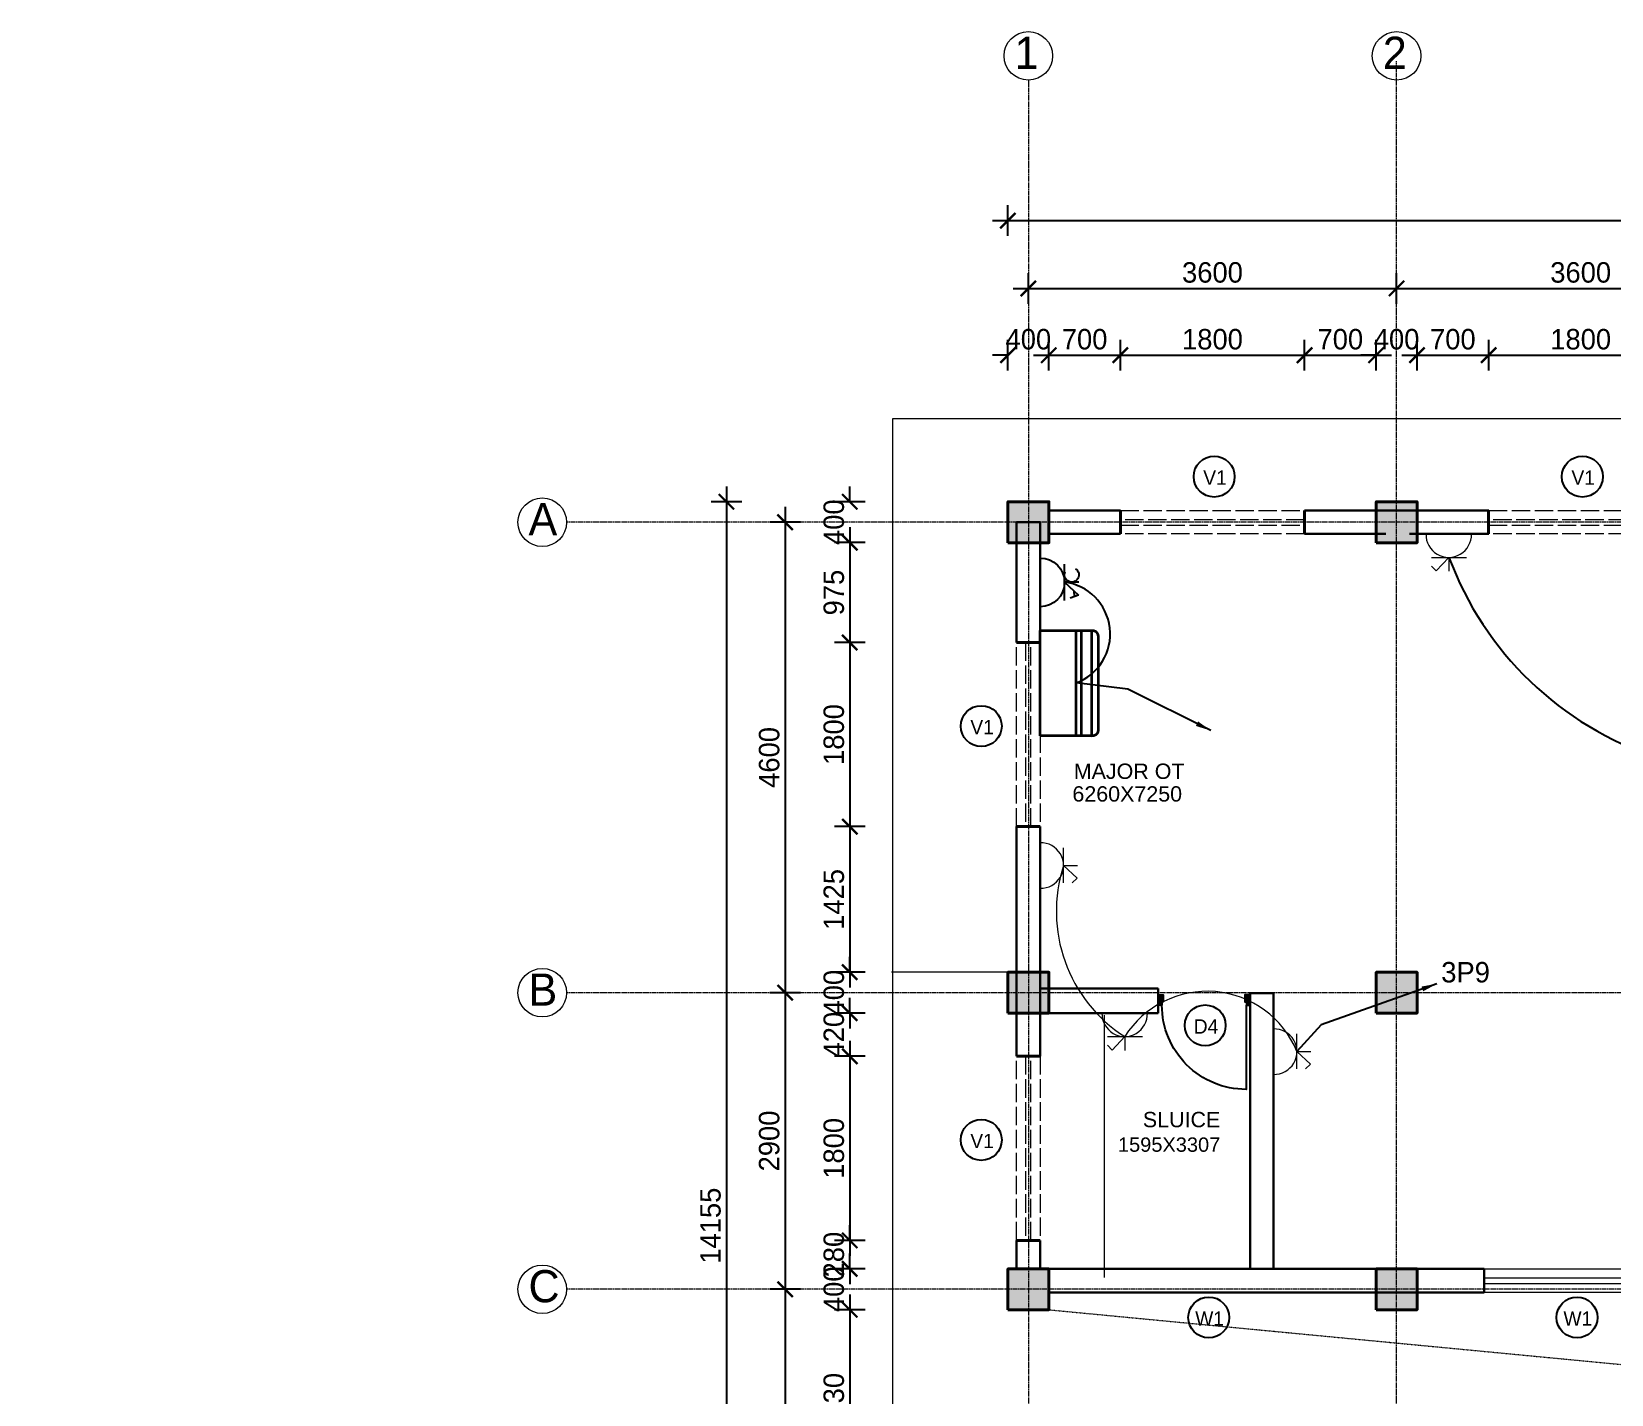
# Model space of a CAD drawing. Header units: inches. Extents: x -3071 to 2534411, y -17796 to 388172.
# Drawn here: x 1715705 to 1731150, y 304169 to 317494 of the extents above; entities that cross this region are included whole.
import ezdxf
from ezdxf.enums import TextEntityAlignment as Align

# ---------------------------------------------------------------- set-up
doc = ezdxf.new("R2010")
doc.units = ezdxf.units.IN
doc.header["$MEASUREMENT"] = 0
for name, pattern in [('ACAD_ISO08W100', [36, 24, -3, 6, -3]), ('DASHDOT2', [12.7, 6.35, -3.175, 0, -3.175]), ('DASHED', [0.75, 0.5, -0.25]), ('Hidden', [15, 12, -3])]:
    doc.linetypes.add(name, pattern=pattern)
for name, color, linetype, lineweight in [('001-Archi-Opening Tags', 14, 'Continuous', 25), ('002-Archi- Opening', 90, 'Continuous', 25), ('A .4 col', 5, 'Continuous', 40), ('A 0.13 dw', 3, 'Continuous', 13), ('A 0.13 fixed furniture', 10, 'Continuous', 13), ('A 0.13 IND DIM', 240, 'Continuous', 13), ('A 0.18 steps', 6, 'Continuous', 18), ('A 0.40 wall', 160, 'Continuous', 40), ('Ceilling suspended uits', 190, 'Continuous', 25), ('cen', 50, 'ACAD_ISO08W100', 5), ('dotted line', 1, 'DASHED', 9), ('Grid Tag', 6, 'Continuous', 20), ('p1 walls stone outline', 4, 'Continuous', 30), ('Power Sockets City supply', 141, 'Continuous', 13), ('section', 6, 'DASHDOT2', 20), ('text', 7, 'Continuous', 25), ('wall 0.4', 7, 'Continuous', 40)]:
    doc.layers.add(name, color=color, linetype=linetype, lineweight=lineweight)
doc.layers.add('Wires', color=1, linetype='Continuous')
doc.styles.add('AERIAL', font='arial.ttf', dxfattribs={"height": 10})
doc.styles.add('Archi 100', font='GOTHIC.TTF', dxfattribs={"height": 200})
doc.styles.add('CG', font='GOTHIC.TTF', dxfattribs={"height": 40})
doc.styles.get("Standard").update_dxf_attribs({"font": 'GOTHIC.TTF'})
doc.dimstyles.new('Archi 100', dxfattribs={"dimtxt": 200, "dimasz": 150, "dimexe": 150, "dimexo": 300, "dimgap": 50, "dimtad": 1, "dimdec": 0, "dimrnd": 5, "dimzin": 0, "dimdsep": 46, "dimtxsty": 'Archi 100', "dimblk": 'ARCHTICK', "dimcen": 0.09, "dimdle": 150, "dimclrd": 256, "dimclre": 256, "dimclrt": 256, "dimadec": 0, "dimazin": 0, "dimtfac": 1, "dimtdec": 0, "dimtix": 1, "dimtofl": 0, "dimtmove": 0, "dimatfit": 3, "dimfxl": 150, "dimfxlon": 1, "dimtolj": 1, "dimtzin": 0, "dimlwd": -1, "dimlwe": -1, "dimarcsym": 0})

# ---------------------------------------------------------------- blocks, each defined once
blk = doc.blocks.new('W2')
at = {"layer": 'A 0.13 dw'}
for points in [[(143910, 195589), (143910, 195359), (142110, 195359), (142110, 195589)], [(142110, 195446), (143910, 195446), (143910, 195496), (142110, 195496)]]:
    blk.add_lwpolyline(points, close=True, dxfattribs=at)
blk = doc.blocks.new('grid')
at = {"layer": 'Grid Tag', "linetype": 'Continuous', "ltscale": 30}
blk.add_circle((51, 48), 264, dxfattribs=at)
blk.add_attdef('GRID', (-143, -93), '', height=200)
blk = doc.blocks.new('*U659')
at = {"ltscale": 100}
for points in [[(5, 50), (5, -50), (55, -50), (55, 15), (40, 15), (40, 50)], [(895, 50), (895, -50), (845, -50), (845, 15), (860, 15), (860, 50)]]:
    blk.add_hatch(color=256, dxfattribs=at).paths.add_polyline_path(points)
blk.add_lwpolyline([(43, 50), (43, 864, -0.414214), (857, 50)], format="xyb", dxfattribs=at)
for points in [[(5, 50), (5, -50), (55, -50), (55, 15), (40, 15), (40, 50)], [(895, 50), (895, -50), (845, -50), (845, 15), (860, 15), (860, 50)]]:
    blk.add_lwpolyline(points, close=True)
blk = doc.blocks.new('window tag')
blk.add_circle((0, 0), 200)
at = {"style": 'Archi 100', "flags": 1}
for tag, p in [('WIDTH', (15, 174.5)), ('HEIGHT', (-4.5, -348.5))]:
    blk.add_attdef(tag, p, '', height=200, dxfattribs=at)
at = {"style": 'Archi 100'}
blk.add_attdef('SYMBOL', text='', height=200, dxfattribs=at).set_placement((8, -10.5), align=Align.MIDDLE_CENTER)
blk = doc.blocks.new('VENT 1800')
at = {"layer": 'A 0.13 dw', "linetype": 'Hidden', "ltscale": 15}
for p, q in [((165850, 199351), (167650, 199351)), ((167650, 199258), (165850, 199258)), ((165850, 199208), (167650, 199208)), ((167650, 199121), (165850, 199121))]:
    blk.add_line(p, q, dxfattribs=at)
at = {"layer": 'A 0.40 wall', "ltscale": 15}
for p, q in [((165850, 199121), (165850, 199351)), ((165850, 199258), (165850, 199208)), ((167650, 199351), (167650, 199121)), ((167650, 199208), (167650, 199258))]:
    blk.add_line(p, q, dxfattribs=at)
blk = doc.blocks.new('_ArchTick')
at = {"color": 0, "linetype": 'ByBlock', "const_width": 0.15}
blk.add_lwpolyline([(-0.5, -0.5), (0.5, 0.5)], dxfattribs=at)
blk = doc.blocks.new('*D1558')
at = {"transparency": 16777216}
for p, q in [((1725250, 314180), (1725250, 314480)), ((1725650, 314180), (1725650, 314480)), ((1725250, 314330), (1725100, 314330)), ((1725650, 314330), (1725800, 314330))]:
    blk.add_line(p, q, dxfattribs=at)
at = {"layer": 'Defpoints', "color": 0, "transparency": 16777216}
for p in [(1725650, 314330), (1725250, 312897), (1725650, 312897)]:
    blk.add_point(p, dxfattribs=at)
at = {"transparency": 16777216, "xscale": 150, "yscale": 150, "zscale": 150}
blk.add_blockref('_ArchTick', (1725250, 314330), dxfattribs=at)
at = {"transparency": 16777216, "xscale": 150, "yscale": 150, "zscale": 150, "rotation": 180}
blk.add_blockref('_ArchTick', (1725650, 314330), dxfattribs=at)
at = {"transparency": 16777216, "insert": (1725450, 314485), "char_height": 200, "attachment_point": 5, "style": 'Archi 100'}
blk.add_mtext('\\A1;400', dxfattribs=at)
blk = doc.blocks.new('*D1559')
at = {"transparency": 16777216}
for p, q in [((1725650, 314180), (1725650, 314480)), ((1726350, 314180), (1726350, 314480)), ((1725500, 314330), (1726500, 314330))]:
    blk.add_line(p, q, dxfattribs=at)
at = {"layer": 'Defpoints', "color": 0, "transparency": 16777216}
for p in [(1726350, 314330), (1725650, 312897), (1726350, 312812)]:
    blk.add_point(p, dxfattribs=at)
at = {"transparency": 16777216, "xscale": 150, "yscale": 150, "zscale": 150, "rotation": 180}
blk.add_blockref('_ArchTick', (1725650, 314330), dxfattribs=at)
at = {"transparency": 16777216, "xscale": 150, "yscale": 150, "zscale": 150}
blk.add_blockref('_ArchTick', (1726350, 314330), dxfattribs=at)
at = {"transparency": 16777216, "insert": (1726000, 314485), "char_height": 200, "attachment_point": 5, "style": 'Archi 100'}
blk.add_mtext('\\A1;700', dxfattribs=at)
blk = doc.blocks.new('*D1560')
at = {"transparency": 16777216}
for p, q in [((1726350, 314180), (1726350, 314480)), ((1728150, 314180), (1728150, 314480)), ((1726200, 314330), (1728300, 314330))]:
    blk.add_line(p, q, dxfattribs=at)
at = {"layer": 'Defpoints', "color": 0, "transparency": 16777216}
for p in [(1728150, 314330), (1726350, 312812), (1728150, 312812)]:
    blk.add_point(p, dxfattribs=at)
at = {"transparency": 16777216, "xscale": 150, "yscale": 150, "zscale": 150, "rotation": 180}
blk.add_blockref('_ArchTick', (1726350, 314330), dxfattribs=at)
at = {"transparency": 16777216, "xscale": 150, "yscale": 150, "zscale": 150}
blk.add_blockref('_ArchTick', (1728150, 314330), dxfattribs=at)
at = {"transparency": 16777216, "insert": (1727250, 314485), "char_height": 200, "attachment_point": 5, "style": 'Archi 100'}
blk.add_mtext('\\A1;1800', dxfattribs=at)
blk = doc.blocks.new('*D1561')
at = {"transparency": 16777216}
for p, q in [((1728150, 314180), (1728150, 314480)), ((1728850, 314180), (1728850, 314480)), ((1728000, 314330), (1729000, 314330))]:
    blk.add_line(p, q, dxfattribs=at)
at = {"layer": 'Defpoints', "color": 0, "transparency": 16777216}
for p in [(1728850, 314330), (1728150, 312812), (1728850, 312897)]:
    blk.add_point(p, dxfattribs=at)
at = {"transparency": 16777216, "xscale": 150, "yscale": 150, "zscale": 150, "rotation": 180}
blk.add_blockref('_ArchTick', (1728150, 314330), dxfattribs=at)
at = {"transparency": 16777216, "xscale": 150, "yscale": 150, "zscale": 150}
blk.add_blockref('_ArchTick', (1728850, 314330), dxfattribs=at)
at = {"transparency": 16777216, "insert": (1728500, 314485), "char_height": 200, "attachment_point": 5, "style": 'Archi 100'}
blk.add_mtext('\\A1;700', dxfattribs=at)
blk = doc.blocks.new('*D1562')
at = {"transparency": 16777216}
for p, q in [((1728850, 314180), (1728850, 314480)), ((1729250, 314180), (1729250, 314480)), ((1728850, 314330), (1728700, 314330)), ((1729250, 314330), (1729400, 314330))]:
    blk.add_line(p, q, dxfattribs=at)
at = {"layer": 'Defpoints', "color": 0, "transparency": 16777216}
for p in [(1729250, 314330), (1728850, 312897), (1729250, 312897)]:
    blk.add_point(p, dxfattribs=at)
at = {"transparency": 16777216, "xscale": 150, "yscale": 150, "zscale": 150}
blk.add_blockref('_ArchTick', (1728850, 314330), dxfattribs=at)
at = {"transparency": 16777216, "xscale": 150, "yscale": 150, "zscale": 150, "rotation": 180}
blk.add_blockref('_ArchTick', (1729250, 314330), dxfattribs=at)
at = {"transparency": 16777216, "insert": (1729050, 314485), "char_height": 200, "attachment_point": 5, "style": 'Archi 100'}
blk.add_mtext('\\A1;400', dxfattribs=at)
blk = doc.blocks.new('*D1563')
at = {"transparency": 16777216}
for p, q in [((1729250, 314180), (1729250, 314480)), ((1729951, 314180), (1729951, 314480)), ((1729100, 314330), (1730101, 314330))]:
    blk.add_line(p, q, dxfattribs=at)
at = {"layer": 'Defpoints', "color": 0, "transparency": 16777216}
for p in [(1729951, 314330), (1729250, 312897), (1729951, 312812)]:
    blk.add_point(p, dxfattribs=at)
at = {"transparency": 16777216, "xscale": 150, "yscale": 150, "zscale": 150, "rotation": 180}
blk.add_blockref('_ArchTick', (1729250, 314330), dxfattribs=at)
at = {"transparency": 16777216, "xscale": 150, "yscale": 150, "zscale": 150}
blk.add_blockref('_ArchTick', (1729951, 314330), dxfattribs=at)
at = {"transparency": 16777216, "insert": (1729600, 314485), "char_height": 200, "attachment_point": 5, "style": 'Archi 100'}
blk.add_mtext('\\A1;700', dxfattribs=at)
blk = doc.blocks.new('*D1564')
at = {"transparency": 16777216}
for p, q in [((1729951, 314180), (1729951, 314480)), ((1731750, 314180), (1731750, 314480)), ((1729801, 314330), (1731900, 314330))]:
    blk.add_line(p, q, dxfattribs=at)
at = {"layer": 'Defpoints', "color": 0, "transparency": 16777216}
for p in [(1731750, 314330), (1729951, 312812), (1731750, 312812)]:
    blk.add_point(p, dxfattribs=at)
at = {"transparency": 16777216, "xscale": 150, "yscale": 150, "zscale": 150, "rotation": 180}
blk.add_blockref('_ArchTick', (1729951, 314330), dxfattribs=at)
at = {"transparency": 16777216, "xscale": 150, "yscale": 150, "zscale": 150}
blk.add_blockref('_ArchTick', (1731750, 314330), dxfattribs=at)
at = {"transparency": 16777216, "insert": (1730850, 314485), "char_height": 200, "attachment_point": 5, "style": 'Archi 100'}
blk.add_mtext('\\A1;1800', dxfattribs=at)
blk = doc.blocks.new('*D1597')
at = {"transparency": 16777216}
for p, q in [((1725450, 314833), (1725450, 315133)), ((1729050, 314833), (1729050, 315133)), ((1725300, 314983), (1729200, 314983))]:
    blk.add_line(p, q, dxfattribs=at)
at = {"layer": 'Defpoints', "color": 0, "transparency": 16777216}
for p in [(1729050, 314983), (1725450, 312697), (1729050, 312697)]:
    blk.add_point(p, dxfattribs=at)
at = {"transparency": 16777216, "xscale": 150, "yscale": 150, "zscale": 150, "rotation": 180}
blk.add_blockref('_ArchTick', (1725450, 314983), dxfattribs=at)
at = {"transparency": 16777216, "xscale": 150, "yscale": 150, "zscale": 150}
blk.add_blockref('_ArchTick', (1729050, 314983), dxfattribs=at)
at = {"transparency": 16777216, "insert": (1727250, 315138), "char_height": 200, "attachment_point": 5, "style": 'Archi 100'}
blk.add_mtext('\\A1;3600', dxfattribs=at)
blk = doc.blocks.new('*D1598')
at = {"transparency": 16777216}
for p, q in [((1729050, 314833), (1729050, 315133)), ((1732650, 314833), (1732650, 315133)), ((1728900, 314983), (1732800, 314983))]:
    blk.add_line(p, q, dxfattribs=at)
at = {"layer": 'Defpoints', "color": 0, "transparency": 16777216}
for p in [(1732650, 314983), (1729050, 312697), (1732650, 312697)]:
    blk.add_point(p, dxfattribs=at)
at = {"transparency": 16777216, "xscale": 150, "yscale": 150, "zscale": 150, "rotation": 180}
blk.add_blockref('_ArchTick', (1729050, 314983), dxfattribs=at)
at = {"transparency": 16777216, "xscale": 150, "yscale": 150, "zscale": 150}
blk.add_blockref('_ArchTick', (1732650, 314983), dxfattribs=at)
at = {"transparency": 16777216, "insert": (1730850, 315138), "char_height": 200, "attachment_point": 5, "style": 'Archi 100'}
blk.add_mtext('\\A1;3600', dxfattribs=at)
blk = doc.blocks.new('*D1271')
at = {"transparency": 16777216}
for p, q in [((1725250, 315496), (1725250, 315796)), ((1764300, 315496), (1764300, 315796)), ((1725100, 315646), (1764450, 315646))]:
    blk.add_line(p, q, dxfattribs=at)
at = {"layer": 'Defpoints', "color": 0, "transparency": 16777216}
for p in [(1764300, 315646), (1725250, 312897), (1764300, 312897)]:
    blk.add_point(p, dxfattribs=at)
at = {"transparency": 16777216, "xscale": 150, "yscale": 150, "zscale": 150, "rotation": 180}
blk.add_blockref('_ArchTick', (1725250, 315646), dxfattribs=at)
at = {"transparency": 16777216, "xscale": 150, "yscale": 150, "zscale": 150}
blk.add_blockref('_ArchTick', (1764300, 315646), dxfattribs=at)
at = {"transparency": 16777216, "insert": (1744775, 315801), "char_height": 200, "attachment_point": 5, "style": 'Archi 100'}
blk.add_mtext('\\A1;39050', dxfattribs=at)
blk = doc.blocks.new('*D1608')
at = {"transparency": 16777216}
for p, q in [((1723704, 312897), (1723704, 313047)), ((1723854, 312897), (1723554, 312897)), ((1723854, 312497), (1723554, 312497)), ((1723704, 312497), (1723704, 312347))]:
    blk.add_line(p, q, dxfattribs=at)
at = {"layer": 'Defpoints', "color": 0, "transparency": 16777216}
for p in [(1725250, 312897), (1723704, 312497), (1725250, 312497)]:
    blk.add_point(p, dxfattribs=at)
at = {"transparency": 16777216, "xscale": 150, "yscale": 150, "zscale": 150}
for p, rotation in [((1723704, 312897), 270), ((1723704, 312497), 90)]:
    blk.add_blockref('_ArchTick', p, dxfattribs=dict(at, rotation=rotation))
at = {"transparency": 16777216, "insert": (1723549, 312697), "char_height": 200, "attachment_point": 5, "rotation": 90, "style": 'Archi 100'}
blk.add_mtext('\\A1;400', dxfattribs=at)
blk = doc.blocks.new('*D1609')
at = {"transparency": 16777216}
for p, q in [((1723704, 312647), (1723704, 311371)), ((1723854, 312497), (1723554, 312497)), ((1723854, 311521), (1723554, 311521))]:
    blk.add_line(p, q, dxfattribs=at)
at = {"layer": 'Defpoints', "color": 0, "transparency": 16777216}
for p in [(1725250, 312497), (1723704, 311521), (1725335, 311521)]:
    blk.add_point(p, dxfattribs=at)
at = {"transparency": 16777216, "xscale": 150, "yscale": 150, "zscale": 150}
for p, rotation in [((1723704, 312497), 90), ((1723704, 311521), 270)]:
    blk.add_blockref('_ArchTick', p, dxfattribs=dict(at, rotation=rotation))
at = {"transparency": 16777216, "insert": (1723549, 312009), "char_height": 200, "attachment_point": 5, "rotation": 90, "style": 'Archi 100'}
blk.add_mtext('\\A1;975', dxfattribs=at)
blk = doc.blocks.new('*D1610')
at = {"transparency": 16777216}
for p, q in [((1723704, 311671), (1723704, 309571)), ((1723854, 311521), (1723554, 311521)), ((1723854, 309721), (1723554, 309721))]:
    blk.add_line(p, q, dxfattribs=at)
at = {"layer": 'Defpoints', "color": 0, "transparency": 16777216}
for p in [(1725335, 311521), (1723704, 309721), (1725335, 309721)]:
    blk.add_point(p, dxfattribs=at)
at = {"transparency": 16777216, "xscale": 150, "yscale": 150, "zscale": 150}
for p, rotation in [((1723704, 311521), 90), ((1723704, 309721), 270)]:
    blk.add_blockref('_ArchTick', p, dxfattribs=dict(at, rotation=rotation))
at = {"transparency": 16777216, "insert": (1723549, 310621), "char_height": 200, "attachment_point": 5, "rotation": 90, "style": 'Archi 100'}
blk.add_mtext('\\A1;1800', dxfattribs=at)
blk = doc.blocks.new('*D1611')
at = {"transparency": 16777216}
for p, q in [((1723704, 309871), (1723704, 308147)), ((1723854, 309721), (1723554, 309721)), ((1723854, 308297), (1723554, 308297))]:
    blk.add_line(p, q, dxfattribs=at)
at = {"layer": 'Defpoints', "color": 0, "transparency": 16777216}
for p in [(1725335, 309721), (1723704, 308297), (1725250, 308297)]:
    blk.add_point(p, dxfattribs=at)
at = {"transparency": 16777216, "xscale": 150, "yscale": 150, "zscale": 150}
for p, rotation in [((1723704, 309721), 90), ((1723704, 308297), 270)]:
    blk.add_blockref('_ArchTick', p, dxfattribs=dict(at, rotation=rotation))
at = {"transparency": 16777216, "insert": (1723549, 309009), "char_height": 200, "attachment_point": 5, "rotation": 90, "style": 'Archi 100'}
blk.add_mtext('\\A1;1425', dxfattribs=at)
blk = doc.blocks.new('*D1612')
at = {"transparency": 16777216}
for p, q in [((1723704, 308297), (1723704, 308447)), ((1723854, 308297), (1723554, 308297)), ((1723854, 307897), (1723554, 307897)), ((1723704, 307897), (1723704, 307747))]:
    blk.add_line(p, q, dxfattribs=at)
at = {"layer": 'Defpoints', "color": 0, "transparency": 16777216}
for p in [(1725250, 308297), (1723704, 307897), (1725250, 307897)]:
    blk.add_point(p, dxfattribs=at)
at = {"transparency": 16777216, "xscale": 150, "yscale": 150, "zscale": 150}
for p, rotation in [((1723704, 308297), 270), ((1723704, 307897), 90)]:
    blk.add_blockref('_ArchTick', p, dxfattribs=dict(at, rotation=rotation))
at = {"transparency": 16777216, "insert": (1723549, 308097), "char_height": 200, "attachment_point": 5, "rotation": 90, "style": 'Archi 100'}
blk.add_mtext('\\A1;400', dxfattribs=at)
blk = doc.blocks.new('*D1613')
at = {"transparency": 16777216}
for p, q in [((1723704, 307897), (1723704, 308047)), ((1723854, 307897), (1723554, 307897)), ((1723854, 307475), (1723554, 307475)), ((1723704, 307475), (1723704, 307325))]:
    blk.add_line(p, q, dxfattribs=at)
at = {"layer": 'Defpoints', "color": 0, "transparency": 16777216}
for p in [(1725250, 307897), (1723704, 307475), (1725335, 307475)]:
    blk.add_point(p, dxfattribs=at)
at = {"transparency": 16777216, "xscale": 150, "yscale": 150, "zscale": 150}
for p, rotation in [((1723704, 307897), 270), ((1723704, 307475), 90)]:
    blk.add_blockref('_ArchTick', p, dxfattribs=dict(at, rotation=rotation))
at = {"transparency": 16777216, "insert": (1723549, 307686), "char_height": 200, "attachment_point": 5, "rotation": 90, "style": 'Archi 100'}
blk.add_mtext('\\A1;420', dxfattribs=at)
blk = doc.blocks.new('*D1614')
at = {"transparency": 16777216}
for p, q in [((1723704, 307625), (1723704, 305525)), ((1723854, 307475), (1723554, 307475)), ((1723854, 305675), (1723554, 305675))]:
    blk.add_line(p, q, dxfattribs=at)
at = {"layer": 'Defpoints', "color": 0, "transparency": 16777216}
for p in [(1725335, 307475), (1723704, 305675), (1725335, 305675)]:
    blk.add_point(p, dxfattribs=at)
at = {"transparency": 16777216, "xscale": 150, "yscale": 150, "zscale": 150}
for p, rotation in [((1723704, 307475), 90), ((1723704, 305675), 270)]:
    blk.add_blockref('_ArchTick', p, dxfattribs=dict(at, rotation=rotation))
at = {"transparency": 16777216, "insert": (1723549, 306575), "char_height": 200, "attachment_point": 5, "rotation": 90, "style": 'Archi 100'}
blk.add_mtext('\\A1;1800', dxfattribs=at)
blk = doc.blocks.new('*D1615')
at = {"transparency": 16777216}
for p, q in [((1723704, 305675), (1723704, 305825)), ((1723854, 305675), (1723554, 305675)), ((1723854, 305397), (1723554, 305397)), ((1723704, 305397), (1723704, 305247))]:
    blk.add_line(p, q, dxfattribs=at)
at = {"layer": 'Defpoints', "color": 0, "transparency": 16777216}
for p in [(1725335, 305675), (1723704, 305397), (1725250, 305397)]:
    blk.add_point(p, dxfattribs=at)
at = {"transparency": 16777216, "xscale": 150, "yscale": 150, "zscale": 150}
for p, rotation in [((1723704, 305675), 270), ((1723704, 305397), 90)]:
    blk.add_blockref('_ArchTick', p, dxfattribs=dict(at, rotation=rotation))
at = {"transparency": 16777216, "insert": (1723549, 305536), "char_height": 200, "attachment_point": 5, "rotation": 90, "style": 'Archi 100'}
blk.add_mtext('\\A1;280', dxfattribs=at)
blk = doc.blocks.new('*D1616')
at = {"transparency": 16777216}
for p, q in [((1723704, 305397), (1723704, 305547)), ((1723854, 305397), (1723554, 305397)), ((1723854, 304997), (1723554, 304997)), ((1723704, 304997), (1723704, 304847))]:
    blk.add_line(p, q, dxfattribs=at)
at = {"layer": 'Defpoints', "color": 0, "transparency": 16777216}
for p in [(1725250, 305397), (1723704, 304997), (1725250, 304997)]:
    blk.add_point(p, dxfattribs=at)
at = {"transparency": 16777216, "xscale": 150, "yscale": 150, "zscale": 150}
for p, rotation in [((1723704, 305397), 270), ((1723704, 304997), 90)]:
    blk.add_blockref('_ArchTick', p, dxfattribs=dict(at, rotation=rotation))
at = {"transparency": 16777216, "insert": (1723549, 305197), "char_height": 200, "attachment_point": 5, "rotation": 90, "style": 'Archi 100'}
blk.add_mtext('\\A1;400', dxfattribs=at)
blk = doc.blocks.new('*D1617')
at = {"transparency": 16777216}
for p, q in [((1723704, 305147), (1723704, 303017)), ((1723854, 304997), (1723554, 304997)), ((1723854, 303167), (1723554, 303167))]:
    blk.add_line(p, q, dxfattribs=at)
at = {"layer": 'Defpoints', "color": 0, "transparency": 16777216}
for p in [(1725250, 304997), (1723704, 303167), (1725278, 303167)]:
    blk.add_point(p, dxfattribs=at)
at = {"transparency": 16777216, "xscale": 150, "yscale": 150, "zscale": 150}
for p, rotation in [((1723704, 304997), 90), ((1723704, 303167), 270)]:
    blk.add_blockref('_ArchTick', p, dxfattribs=dict(at, rotation=rotation))
at = {"transparency": 16777216, "insert": (1723549, 304082), "char_height": 200, "attachment_point": 5, "rotation": 90, "style": 'Archi 100'}
blk.add_mtext('\\A1;1830', dxfattribs=at)
blk = doc.blocks.new('*D1623')
at = {"transparency": 16777216}
for p, q in [((1723072, 312847), (1723072, 307947)), ((1723222, 312697), (1722922, 312697)), ((1723222, 308097), (1722922, 308097))]:
    blk.add_line(p, q, dxfattribs=at)
at = {"layer": 'Defpoints', "color": 0, "transparency": 16777216}
for p in [(1725450, 312697), (1723072, 308097), (1725450, 308097)]:
    blk.add_point(p, dxfattribs=at)
at = {"transparency": 16777216, "xscale": 150, "yscale": 150, "zscale": 150}
for p, rotation in [((1723072, 312697), 90), ((1723072, 308097), 270)]:
    blk.add_blockref('_ArchTick', p, dxfattribs=dict(at, rotation=rotation))
at = {"transparency": 16777216, "insert": (1722917, 310397), "char_height": 200, "attachment_point": 5, "rotation": 90, "style": 'Archi 100'}
blk.add_mtext('\\A1;4600', dxfattribs=at)
blk = doc.blocks.new('*D1624')
at = {"transparency": 16777216}
for p, q in [((1723072, 308247), (1723072, 305047)), ((1723222, 308097), (1722922, 308097)), ((1723222, 305197), (1722922, 305197))]:
    blk.add_line(p, q, dxfattribs=at)
at = {"layer": 'Defpoints', "color": 0, "transparency": 16777216}
for p in [(1725450, 308097), (1723072, 305197), (1725450, 305197)]:
    blk.add_point(p, dxfattribs=at)
at = {"transparency": 16777216, "xscale": 150, "yscale": 150, "zscale": 150}
for p, rotation in [((1723072, 308097), 90), ((1723072, 305197), 270)]:
    blk.add_blockref('_ArchTick', p, dxfattribs=dict(at, rotation=rotation))
at = {"transparency": 16777216, "insert": (1722917, 306647), "char_height": 200, "attachment_point": 5, "rotation": 90, "style": 'Archi 100'}
blk.add_mtext('\\A1;2900', dxfattribs=at)
blk = doc.blocks.new('*D1625')
at = {"transparency": 16777216}
for p, q in [((1723222, 305197), (1722922, 305197)), ((1723072, 305347), (1723072, 300447)), ((1723222, 300597), (1722922, 300597))]:
    blk.add_line(p, q, dxfattribs=at)
at = {"layer": 'Defpoints', "color": 0, "transparency": 16777216}
for p in [(1725450, 305197), (1723072, 300597), (1725450, 300597)]:
    blk.add_point(p, dxfattribs=at)
at = {"transparency": 16777216, "xscale": 150, "yscale": 150, "zscale": 150}
for p, rotation in [((1723072, 305197), 90), ((1723072, 300597), 270)]:
    blk.add_blockref('_ArchTick', p, dxfattribs=dict(at, rotation=rotation))
at = {"transparency": 16777216, "insert": (1722917, 302897), "char_height": 200, "attachment_point": 5, "rotation": 90, "style": 'Archi 100'}
blk.add_mtext('\\A1;4600', dxfattribs=at)
blk = doc.blocks.new('*D1273')
at = {"transparency": 16777216}
for p, q in [((1722498, 313047), (1722498, 298592)), ((1722648, 312897), (1722348, 312897)), ((1722648, 298742), (1722348, 298742))]:
    blk.add_line(p, q, dxfattribs=at)
at = {"layer": 'Defpoints', "color": 0, "transparency": 16777216}
for p in [(1725250, 312897), (1722498, 298742), (1725236, 298742)]:
    blk.add_point(p, dxfattribs=at)
at = {"transparency": 16777216, "xscale": 150, "yscale": 150, "zscale": 150}
for p, rotation in [((1722498, 312897), 90), ((1722498, 298742), 270)]:
    blk.add_blockref('_ArchTick', p, dxfattribs=dict(at, rotation=rotation))
at = {"transparency": 16777216, "insert": (1722343, 305819), "char_height": 200, "attachment_point": 5, "rotation": 90, "style": 'Archi 100'}
blk.add_mtext('\\A1;14155', dxfattribs=at)
blk = doc.blocks.new('*D1627')
at = {"transparency": 16777216}
for p, q in [((1765924, 312897), (1765924, 313047)), ((1765774, 312897), (1766074, 312897)), ((1765774, 312516), (1766074, 312516)), ((1765924, 312516), (1765924, 312366))]:
    blk.add_line(p, q, dxfattribs=at)
at = {"layer": 'Defpoints', "color": 0, "transparency": 16777216}
for p in [(1764300, 312897), (0, 312516), (1765924, 312516)]:
    blk.add_point(p, dxfattribs=at)
at = {"transparency": 16777216, "xscale": 150, "yscale": 150, "zscale": 150}
for p, rotation in [((1765924, 312897), 270), ((1765924, 312516), 90)]:
    blk.add_blockref('_ArchTick', p, dxfattribs=dict(at, rotation=rotation))
at = {"transparency": 16777216, "insert": (1765769, 312706), "char_height": 200, "attachment_point": 5, "rotation": 90, "style": 'Archi 100'}
blk.add_mtext('\\A1;380', dxfattribs=at)
blk = doc.blocks.new('*D1628')
at = {"transparency": 16777216}
for p, q in [((1623, 312666), (1623, 308147)), ((1473, 312516), (1773, 312516)), ((1773, 308297), (1473, 308297))]:
    blk.add_line(p, q, dxfattribs=at)
at = {"layer": 'Defpoints', "color": 0, "transparency": 16777216}
for p in [(0, 312516), (1623, 308297), (1764300, 308297)]:
    blk.add_point(p, dxfattribs=at)
at = {"transparency": 16777216, "xscale": 150, "yscale": 150, "zscale": 150}
for p, rotation in [((1623, 312516), 90), ((1623, 308297), 270)]:
    blk.add_blockref('_ArchTick', p, dxfattribs=dict(at, rotation=rotation))
at = {"transparency": 16777216, "insert": (1468, 310406), "char_height": 200, "attachment_point": 5, "rotation": 90, "style": 'Archi 100'}
blk.add_mtext('\\A1;4220', dxfattribs=at)
blk = doc.blocks.new('15A N soc')
at = {"layer": 'Power Sockets City supply', "color": 244, "lineweight": 13, "true_color": 0x991b1e}
for p, q in [((52222.5612, 99516.2064), (52222.5611, 99516.2603)), ((52222.6282, 99516.2064), (52222.4926, 99516.2064)), ((52222.5612, 99516.2064), (52222.6099, 99516.2585)), ((52222.6099, 99516.2585), (52222.6282, 99516.2401)), ((52222.4338, 99516.1156), (52222.6863, 99516.1156))]:
    blk.add_line(p, q, dxfattribs=at)
blk.add_arc((52222.5612, 99516.1182), 0.0881, 358.32, 181.68, dxfattribs=at)
blk = doc.blocks.new('Split type AC')
at = {"layer": 'Ceilling suspended uits', "lineweight": 35}
for p, q in [((394416, 891733), (395445, 891733)), ((394416, 891681), (395445, 891681)), ((394465, 891516), (395389, 891515))]:
    blk.add_line(p, q, dxfattribs=at)
blk.add_lwpolyline([(394414, 892086), (395442, 892086), (395442, 891584), (394414, 891584)], close=True, dxfattribs=at)
for centre, start, end in [((394478, 891578), 174.5636, 258.7989), ((395378, 891578), 279.7167, 5.4364)]:
    blk.add_arc(centre, 63.9, start, end, dxfattribs=at)
blk = doc.blocks.new('AC Power Socket')
at = {"layer": 'wall 0.4', "color": 114, "lineweight": 25, "ltscale": 5, "true_color": 0x139b48}
for p, q in [((2405368, 3836252), (2405340, 3836174)), ((2405354, 3836213), (2405405, 3836212)), ((2405491, 3836120), (2405368, 3836252)), ((2405491, 3836256), (2405491, 3836120)), ((2405318, 3836120), (2405660, 3836120)), ((2405170, 3835891), (2405807, 3835891))]:
    blk.add_line(p, q, dxfattribs=at)
for centre, radius, start, end in [((2405559, 3836188), 67.6, 32.4797, 294.3307), ((2405488, 3835891), 229, 0, 180)]:
    blk.add_arc(centre, radius, start, end, dxfattribs=at)

msp = doc.modelspace()

# ---------------------------------------------------------------- hatches: boundary and pattern name
at = {"layer": 'A .4 col', "linetype": 'Continuous'}
h = msp.add_hatch(color=256, dxfattribs=at)
h.dxf.hatch_style = 1
h.paths.add_polyline_path([(1725250.46, 312496.78), (1725650.46, 312496.78), (1725650.46, 312896.78), (1725250.46, 312896.78)])
h = msp.add_hatch(color=256, dxfattribs=at)
h.dxf.hatch_style = 1
h.paths.add_polyline_path([(1728850.46, 312496.78), (1729250.46, 312496.78), (1729250.46, 312896.78), (1728850.46, 312896.78)])
h = msp.add_hatch(color=256, dxfattribs=at)
h.dxf.hatch_style = 1
h.paths.add_polyline_path([(1725250.46, 307896.78), (1725650.46, 307896.78), (1725650.46, 308296.78), (1725250.46, 308296.78)])
h = msp.add_hatch(color=256, dxfattribs=at)
h.dxf.hatch_style = 1
h.paths.add_polyline_path([(1728850.46, 307896.78), (1729250.46, 307896.78), (1729250.46, 308296.78), (1728850.46, 308296.78)])
h = msp.add_hatch(color=256, dxfattribs=at)
h.dxf.hatch_style = 1
h.paths.add_polyline_path([(1725250.46, 304996.78), (1725650.46, 304996.78), (1725650.46, 305396.78), (1725250.46, 305396.78)])
h = msp.add_hatch(color=256, dxfattribs=at)
h.dxf.hatch_style = 1
h.paths.add_polyline_path([(1728850.46, 304996.78), (1729250.46, 304996.78), (1729250.46, 305396.78), (1728850.46, 305396.78)])

# ---------------------------------------------------------------- linework, layer by layer
for points in [[(1725250.46, 312496.78), (1725650.46, 312496.78), (1725650.46, 312896.78), (1725250.46, 312896.78)], [(1728850.46, 312496.78), (1729250.46, 312496.78), (1729250.46, 312896.78), (1728850.46, 312896.78)], [(1725250.46, 307896.78), (1725650.46, 307896.78), (1725650.46, 308296.78), (1725250.46, 308296.78)], [(1728850.46, 307896.78), (1729250.46, 307896.78), (1729250.46, 308296.78), (1728850.46, 308296.78)], [(1725250.46, 304996.78), (1725650.46, 304996.78), (1725650.46, 305396.78), (1725250.46, 305396.78)], [(1728850.46, 304996.78), (1729250.46, 304996.78), (1729250.46, 305396.78), (1728850.46, 305396.78)]]:
    msp.add_lwpolyline(points, close=True, dxfattribs=at)
at = {"layer": 'A 0.13 fixed furniture'}
msp.add_line((1726190.46, 307877.06), (1726190.46, 305311.78), dxfattribs=at)
at = {"layer": 'A 0.18 steps'}
msp.add_line((1725335.5, 308296.78), (1724110.65, 308296.78), dxfattribs=at)
at = {"layer": 'cen', "ltscale": 2}
for p, q in [((1729050.46, 291342.14), (1729050.46, 317204.88)), ((1725450.46, 317019.35), (1725450.46, 291342.14)), ((1768615.46, 312696.78), (1720935.46, 312696.78)), ((1768615.46, 308096.78), (1720935.46, 308096.78)), ((1768615.46, 305196.78), (1720935.46, 305196.78))]:
    msp.add_line(p, q, dxfattribs=at)
at = {"layer": 'Defpoints'}
msp.add_arc((1732604.74, 313482.01), 3245.39, 200.360821, 251.900727, dxfattribs=at)
at = {"layer": 'dotted line', "linetype": 'Continuous', "ltscale": 1000}
msp.add_lwpolyline([(1749900.46, 313712.56), (1765115.46, 313712.56), (1765115.46, 294266.74), (1743325.46, 294266.74), (1743325.46, 297641.79), (1724123.66, 297641.79), (1724123.66, 313711.79), (1744800.46, 313711.79)], dxfattribs=at)
at = {"layer": 'p1 walls stone outline'}
for p, q in [((1725650.46, 312581.78), (1725650.46, 312811.78)), ((1726350.46, 312811.78), (1725650.46, 312811.78)), ((1726350.46, 312581.78), (1726350.46, 312811.78)), ((1728850.5, 312811.78), (1728150.46, 312811.78)), ((1728150.46, 312811.78), (1728150.46, 312581.78)), ((1729950.52, 312811.78), (1728850.46, 312811.78)), ((1728850.46, 312581.78), (1728850.46, 312811.78)), ((1728850.46, 312581.78), (1728850.46, 312811.78)), ((1729950.52, 312811.78), (1729950.52, 312581.78)), ((1725335.46, 312696.78), (1725335.46, 311521.09)), ((1725335.46, 312696.78), (1725565.46, 312696.78)), ((1725565.46, 312696.78), (1725565.46, 311521.09)), ((1726350.46, 312581.78), (1725650.46, 312581.78)), ((1728850.5, 312581.78), (1728150.46, 312581.78)), ((1728945.46, 312581.78), (1728850.46, 312581.78)), ((1729950.52, 312581.78), (1729175.46, 312581.78)), ((1725335.46, 311521.09), (1725565.46, 311521.09)), ((1725335.46, 309721.21), (1725335.46, 307896.78)), ((1725335.46, 309721.21), (1725565.46, 309721.21)), ((1725565.46, 309721.21), (1725565.46, 307896.78)), ((1725565.46, 308136.78), (1726718.19, 308136.78)), ((1726718.19, 308136.78), (1726718.19, 307896.78)), ((1727617.01, 308093.7), (1727847.01, 308093.7)), ((1727617.01, 305396.98), (1727617.01, 308093.68)), ((1727847.01, 308093.7), (1727847.01, 305396.97)), ((1725335.46, 307896.78), (1725565.46, 307896.78)), ((1725335.46, 307475.21), (1725335.46, 307896.78)), ((1725565.46, 307896.78), (1725565.46, 307475.21)), ((1726718.19, 307896.78), (1725565.46, 307896.78)), ((1725335.46, 307475.21), (1725565.46, 307475.21)), ((1725335.46, 305675.33), (1725335.46, 305396.78)), ((1725335.46, 305675.33), (1725565.46, 305675.33)), ((1725565.46, 305675.33), (1725565.46, 305396.78)), ((1725335.46, 305396.78), (1725565.46, 305396.78)), ((1727160.46, 305397.02), (1725650.46, 305397.02)), ((1729906.96, 305396.82), (1727160.46, 305397.02)), ((1729906.96, 305167.02), (1729906.96, 305396.82)), ((1727160.46, 305167.02), (1725650.46, 305167.02)), ((1729906.96, 305167.02), (1727160.46, 305167.02)), ((1729250.46, 305166.78), (1729907.08, 305166.78))]:
    msp.add_line(p, q, dxfattribs=at)
at = {"layer": 'section'}
msp.add_line((1725650.46, 304996.78), (1744800.61, 303166.78), dxfattribs=at)
at = {"layer": 'Wires'}
msp.add_arc((1725738.07, 311604.37), 511.82, 290.644432, 82.648191, dxfattribs=at)
at = {"layer": 'Wires', "color": 2, "lineweight": 9}
for centre, radius, start, end in [((1727178.55, 308891.95), 1455.05, 162.039408, 237.276876), ((1727196.29, 307158.55), 951.99, 22.477243, 147.658461)]:
    msp.add_arc(centre, radius, start, end, dxfattribs=at)

# ---------------------------------------------------------------- block references
ref = msp.add_blockref('grid', (1725404.23, 317213.54), dxfattribs=dict(xscale=0.8987445155798923, yscale=0.8987445155798923, zscale=0.8987445155798923))
ref.add_attrib('GRID', '1', (1725315.7, 317129.76), dxfattribs={"height": 314.56})
ref = msp.add_blockref('grid', (1729004.23, 317213.54), dxfattribs=dict(xscale=0.8987445155798923, yscale=0.8987445155798923, zscale=0.8987445155798923))
ref.add_attrib('GRID', '2', (1728915.7, 317129.76), dxfattribs={"height": 314.56})
ref = msp.add_blockref('grid', (1720651.94, 312653.68), dxfattribs=dict(xscale=0.8987445155798923, yscale=0.8987445155798923, zscale=0.8987445155798923))
ref.add_attrib('GRID', 'A', (1720563.41, 312569.9), dxfattribs={"height": 314.56})
ref = msp.add_blockref('grid', (1720651.94, 308053.68), dxfattribs=dict(xscale=0.8987445155798923, yscale=0.8987445155798923, zscale=0.8987445155798923))
ref.add_attrib('GRID', 'B', (1720563.41, 307969.9), dxfattribs={"height": 314.56})
ref = msp.add_blockref('grid', (1720651.94, 305153.68), dxfattribs=dict(xscale=0.8987445155798923, yscale=0.8987445155798923, zscale=0.8987445155798923))
ref.add_attrib('GRID', 'C', (1720563.41, 305069.9), dxfattribs={"height": 314.56})
at = {"layer": '001-Archi-Opening Tags'}
ref = msp.add_blockref('window tag', (1727266.51, 313143.19), dxfattribs=at)
ref.add_attrib('SYMBOL', 'V1', dxfattribs={"layer": '0', "height": 140, "style": 'CG'}).set_placement((1727274.51, 313132.69), align=Align.MIDDLE_CENTER)
ref = msp.add_blockref('window tag', (1730866.45, 313143.19), dxfattribs=at)
ref.add_attrib('SYMBOL', 'V1', dxfattribs={"layer": '0', "height": 140, "style": 'CG'}).set_placement((1730874.45, 313132.69), align=Align.MIDDLE_CENTER)
ref = msp.add_blockref('window tag', (1724989.71, 310703.19), dxfattribs=at)
ref.add_attrib('SYMBOL', 'V1', dxfattribs={"layer": '0', "height": 140, "style": 'CG'}).set_placement((1724997.71, 310692.69), align=Align.MIDDLE_CENTER)
ref = msp.add_blockref('window tag', (1727179.04, 307777.3), dxfattribs=at)
ref.add_attrib('SYMBOL', 'D4', dxfattribs={"layer": '0', "height": 140, "style": 'CG'}).set_placement((1727187.04, 307766.8), align=Align.MIDDLE_CENTER)
ref = msp.add_blockref('window tag', (1724989.71, 306657.3), dxfattribs=at)
ref.add_attrib('SYMBOL', 'V1', dxfattribs={"layer": '0', "height": 140, "style": 'CG'}).set_placement((1724997.71, 306646.8), align=Align.MIDDLE_CENTER)
ref = msp.add_blockref('window tag', (1727214.03, 304921.36), dxfattribs=at)
ref.add_attrib('SYMBOL', 'W1', dxfattribs={"layer": '0', "height": 140, "style": 'CG'}).set_placement((1727222.03, 304910.86), align=Align.MIDDLE_CENTER)
ref = msp.add_blockref('window tag', (1730814.03, 304921.36), dxfattribs=at)
ref.add_attrib('SYMBOL', 'W1', dxfattribs={"layer": '0', "height": 140, "style": 'CG'}).set_placement((1730822.03, 304910.86), align=Align.MIDDLE_CENTER)
at = {"layer": '002-Archi- Opening', "xscale": 1.009854861433269, "yscale": 1.009854861427416, "zscale": 1.009854861427416, "rotation": 180}
msp.add_blockref('*U659', (1727622.01, 308024.09), dxfattribs=at)
at = {"layer": 'A 0.13 IND DIM'}
for name, p in [('VENT 1800', (1560500.36, 113461.07)), ('VENT 1800', (1564100.3, 113461.07)), ('W2', (1587796.81, 109808.18))]:
    msp.add_blockref(name, p, dxfattribs=at)
at = {"layer": 'A 0.13 IND DIM', "rotation": 270}
for p in [(1526214.75, 477371.31), (1526214.75, 473325.42)]:
    msp.add_blockref('VENT 1800', p, dxfattribs=at)
at = {"layer": 'Power Sockets City supply', "lineweight": 0, "xscale": 2523.339306174504, "yscale": 2523.339306174504, "zscale": 2523.339306174504}
for p, rotation in [((133504801.4, 251425507.95), 180), ((-249387360.7, 132084581.98), 270), ((133501633.32, 251420822.95), 180), ((-249385079.15, 132082761.79), 270)]:
    msp.add_blockref('15A N soc', p, dxfattribs=dict(at, rotation=rotation))
at = {"layer": 'wall 0.4', "xscale": -1.04, "yscale": 1.04, "zscale": 1.04, "rotation": 270}
msp.add_blockref('AC Power Socket', (-2263761.18, -2189599.1), dxfattribs=at)
at = {"layer": 'Wires', "rotation": 90.00000000001158}
msp.add_blockref('Split type AC', (2617651.83, -83805.12), dxfattribs=at)

# ---------------------------------------------------------------- texts
at = {"layer": 'text', "char_height": 150, "attachment_point": 1, "style": 'AERIAL'}
for s, width, heights, insert in [('MAJOR OT', 1862.4869, [0], (1725893.97, 310337.2)), ('\\pxqc;6260X7250', 1416.6009, [1506.47], (1725708.42, 310115.52))]:
    msp.add_mtext_dynamic_manual_height_columns(s, width=width, gutter_width=1000, heights=heights, dxfattribs=dict(at, insert=insert))
at = {"layer": 'text', "insert": (1727326.31, 306931.48), "char_height": 150, "width": 14192.8258, "attachment_point": 3, "style": 'AERIAL'}
msp.add_mtext('  SLUICE\\P{\\H0.9333x;1595X3307}', dxfattribs=at)
at = {"layer": 'Wires', "lineweight": 9, "insert": (1729486.66, 308397.15), "char_height": 200, "attachment_point": 1, "style": 'CG'}
msp.add_mtext_dynamic_manual_height_columns('3P9', width=291.9664, gutter_width=300, heights=[0], dxfattribs=at)

# ---------------------------------------------------------------- dimensions: what is measured, and where the dimension line sits
for base, p1, p2, picture, middle in [((1764300.46, 315645.89), (1725250.46, 312896.78), (1764300.46, 312896.78), '*D1271', (1744775.46, 315800.92)), ((1729050.46, 314983.39), (1725450.46, 312696.78), (1729050.46, 312696.78), '*D1597', (1727250.46, 315138.42)), ((1725650.46, 314329.96), (1725250.46, 312896.78), (1725650.46, 312896.78), '*D1558', (1725450.46, 314484.99))]:
    dim = msp.add_linear_dim(base=base, p1=p1, p2=p2, dimstyle='Archi 100')
    dim.commit()
    dim.dimension.update_dxf_attribs({"geometry": picture, "text_midpoint": middle})
for base, p1, p2, picture, middle in [((1732650.46, 314983.39), (1729050.46, 312696.78), (1732650.46, 312696.78), '*D1598', (1730850.46, 315138.42)), ((1726350.46, 314329.96), (1725650.46, 312896.78), (1726350.46, 312811.78), '*D1559', (1726000.46, 314484.99)), ((1728150.46, 314329.96), (1726350.46, 312811.78), (1728150.46, 312811.78), '*D1560', (1727250.46, 314484.99)), ((1728850.46, 314329.96), (1728150.46, 312811.78), (1728850.46, 312896.78), '*D1561', (1728500.46, 314484.99)), ((1729250.46, 314329.96), (1728850.46, 312896.78), (1729250.46, 312896.78), '*D1562', (1729050.46, 314484.99)), ((1729950.52, 314329.96), (1729250.46, 312896.78), (1729950.52, 312811.78), '*D1563', (1729600.49, 314484.99)), ((1731750.4, 314329.96), (1729950.52, 312811.78), (1731750.4, 312811.78), '*D1564', (1730850.46, 314484.99))]:
    dim = msp.add_linear_dim(base=base, p1=p1, p2=p2, dimstyle='Archi 100', override={"dimtmove": 1})
    dim.commit()
    dim.dimension.update_dxf_attribs({"geometry": picture, "text_midpoint": middle})
for base, p1, p2, picture, middle in [((1765923.68, 312515.96), (1764300.46, 312896.78), (0, 312515.96), '*D1627', (1765768.65, 312706.37)), ((1722497.9, 298741.79), (1725250.46, 312896.78), (1725235.61, 298741.79), '*D1273', (1722342.87, 305819.29)), ((1723704.28, 312496.78), (1725250.46, 312896.78), (1725250.46, 312496.78), '*D1608', (1723549.25, 312696.78)), ((1723071.98, 308096.78), (1725450.46, 312696.78), (1725450.46, 308096.78), '*D1623', (1722916.95, 310396.78))]:
    dim = msp.add_linear_dim(base=base, p1=p1, p2=p2, angle=90, dimstyle='Archi 100')
    dim.commit()
    dim.dimension.update_dxf_attribs({"geometry": picture, "text_midpoint": middle})
for base, p1, p2, picture, middle in [((1623.21, 308296.78), (0, 312515.96), (1764300.46, 308296.78), '*D1628', (1468.18, 310406.37)), ((1723704.28, 311521.09), (1725250.46, 312496.78), (1725335.46, 311521.09), '*D1609', (1723549.25, 312008.94)), ((1723704.28, 309721.21), (1725335.46, 311521.09), (1725335.46, 309721.21), '*D1610', (1723549.25, 310621.15)), ((1723704.28, 308296.78), (1725335.46, 309721.21), (1725250.46, 308296.78), '*D1611', (1723549.25, 309009)), ((1723704.28, 307896.78), (1725250.46, 308296.78), (1725250.46, 307896.78), '*D1612', (1723549.25, 308096.78)), ((1723071.98, 305196.78), (1725450.46, 308096.78), (1725450.46, 305196.78), '*D1624', (1722916.95, 306646.78)), ((1723704.28, 307475.21), (1725250.46, 307896.78), (1725335.46, 307475.21), '*D1613', (1723549.25, 307686)), ((1723704.28, 305675.33), (1725335.46, 307475.21), (1725335.46, 305675.33), '*D1614', (1723549.25, 306575.27)), ((1723704.28, 305396.78), (1725335.46, 305675.33), (1725250.46, 305396.78), '*D1615', (1723549.25, 305536.05)), ((1723704.28, 304996.78), (1725250.46, 305396.78), (1725250.46, 304996.78), '*D1616', (1723549.25, 305196.78)), ((1723071.98, 300596.79), (1725450.46, 305196.78), (1725450.46, 300596.79), '*D1625', (1722916.95, 302896.78)), ((1723704.28, 303166.78), (1725250.46, 304996.78), (1725278.38, 303166.78), '*D1617', (1723549.25, 304081.78))]:
    dim = msp.add_linear_dim(base=base, p1=p1, p2=p2, angle=90, dimstyle='Archi 100', override={"dimtmove": 1})
    dim.commit()
    dim.dimension.update_dxf_attribs({"geometry": picture, "text_midpoint": middle})

# ---------------------------------------------------------------- leaders
at = {"layer": 'Defpoints'}
for points in [[(1727232.88, 310659.9), (1726423.77, 311063.39), (1725918.52, 311125.42)], [(1729442.95, 308183.52), (1728311.51, 307782.95), (1728075.95, 307522.54)]]:
    msp.add_leader(points, dimstyle='Archi 100', override={"dimgap": 50, "dimtad": 0}, dxfattribs=at)

doc.saveas('drawing.dxf')
